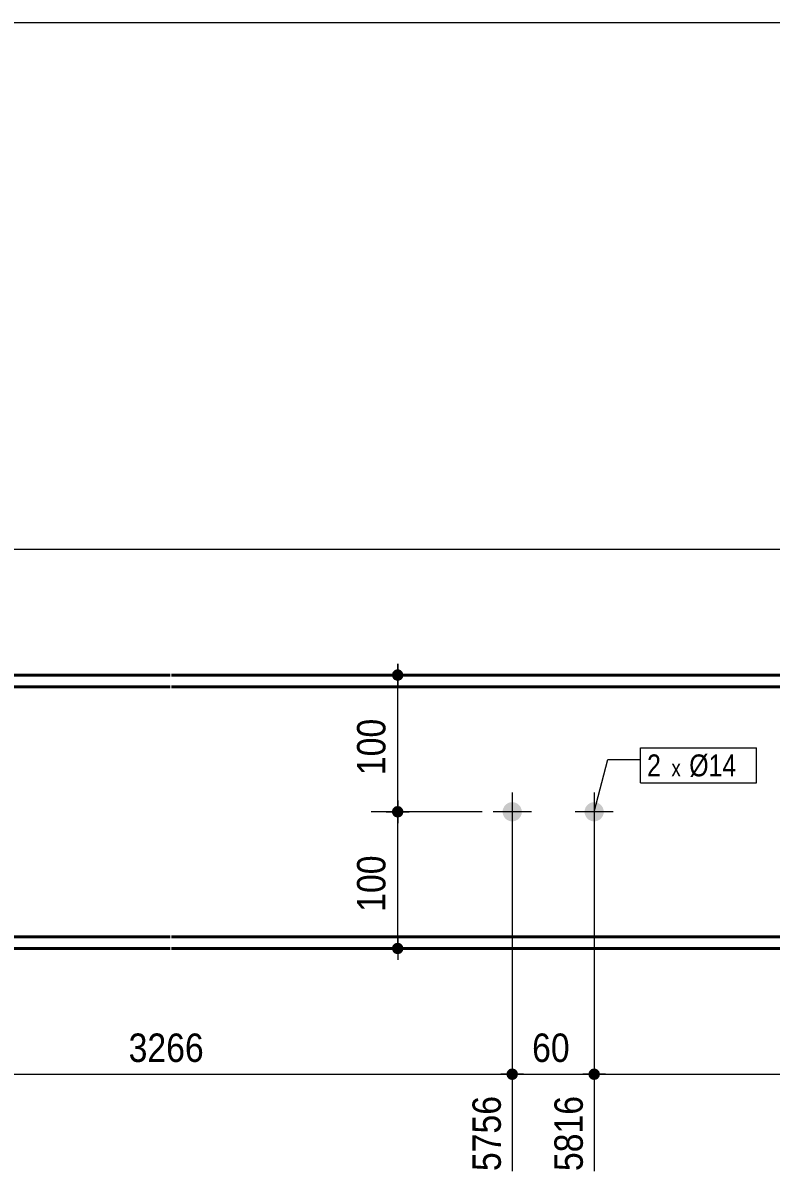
# Model space of a CAD drawing. Header units: millimetres. Extents: x 2 to 287, y 5 to 195.
# Drawn here: x 154.2 to 222.7, y 90 to 195 of the extents above; entities that cross this region are included whole.
import ezdxf

# ---------------------------------------------------------------- set-up
doc = ezdxf.new("R2010")
doc.units = ezdxf.units.MM
doc.linetypes.add('CACHE2', pattern=[1.190625, 0.79375, -0.396875])
for name, color, linetype, lineweight in [('Boulon', 7, 'Continuous', 0), ('Cache', 7, 'Continuous', 0), ('Cotation', 7, 'Continuous', 0), ('Désignation boulon', 3, 'Continuous', 0), ('Feuille dessin', 5, 'Continuous', 0), ('Piece', 2, 'Continuous', 0)]:
    doc.layers.add(name, color=color, linetype=linetype, lineweight=lineweight)
doc.styles.add('ARIAL', font='ARIAL.TTF')
doc.styles.add('COMIC_SANS_MS', font='COMIC.TTF')

# ---------------------------------------------------------------- blocks, each defined once
blk = doc.blocks.new('*A2')
at = {"layer": 'Boulon'}
for points in [[(199.05, 123.74), (199.1, 123.74), (199.14, 123.73), (199.18, 123.72), (199.22, 123.72), (199.26, 123.7), (199.3, 123.69), (199.34, 123.68), (199.38, 123.66), (199.42, 123.64), (199.46, 123.62), (199.5, 123.59), (199.53, 123.57), (199.56, 123.54), (199.6, 123.51), (199.63, 123.49), (199.66, 123.45), (199.69, 123.42), (199.71, 123.39), (199.74, 123.35), (199.76, 123.32), (199.78, 123.28), (199.8, 123.24), (199.82, 123.2), (199.83, 123.16), (199.85, 123.12), (199.86, 123.08), (199.87, 123.04), (199.87, 123), (199.88, 122.95), (199.88, 122.91), (199.88, 122.87), (199.88, 122.82), (199.88, 122.78), (199.87, 122.74), (199.87, 122.7), (199.86, 122.65), (199.85, 122.61), (199.83, 122.57), (199.82, 122.53), (199.8, 122.49), (199.78, 122.45), (199.76, 122.42), (199.74, 122.38), (199.71, 122.35), (199.69, 122.31), (199.66, 122.28), (199.63, 122.25), (199.6, 122.22), (199.56, 122.19), (199.53, 122.16), (199.5, 122.14), (199.46, 122.12), (199.42, 122.09), (199.38, 122.08), (199.34, 122.06), (199.3, 122.04), (199.26, 122.03), (199.22, 122.02), (199.18, 122.01), (199.14, 122), (199.1, 122), (199.05, 121.99), (199.01, 121.99), (198.97, 121.99), (198.92, 122), (198.88, 122), (198.84, 122.01), (198.8, 122.02), (198.76, 122.03), (198.71, 122.04), (198.67, 122.06), (198.64, 122.08), (198.6, 122.09), (198.56, 122.12), (198.52, 122.14), (198.49, 122.16), (198.45, 122.19), (198.42, 122.22), (198.39, 122.25), (198.36, 122.28), (198.33, 122.31), (198.31, 122.35), (198.28, 122.38), (198.26, 122.42), (198.24, 122.45), (198.22, 122.49), (198.2, 122.53), (198.19, 122.57), (198.17, 122.61), (198.16, 122.65), (198.15, 122.7), (198.14, 122.74), (198.14, 122.78), (198.14, 122.82), (198.13, 122.87), (198.14, 122.91), (198.14, 122.95), (198.14, 123), (198.15, 123.04), (198.16, 123.08), (198.17, 123.12), (198.19, 123.16), (198.2, 123.2), (198.22, 123.24), (198.24, 123.28), (198.26, 123.32), (198.28, 123.35), (198.31, 123.39), (198.33, 123.42), (198.36, 123.45), (198.39, 123.49), (198.42, 123.51), (198.45, 123.54), (198.49, 123.57), (198.52, 123.59), (198.56, 123.62), (198.6, 123.64), (198.64, 123.66), (198.67, 123.68), (198.71, 123.69), (198.76, 123.7), (198.8, 123.72), (198.84, 123.72), (198.88, 123.73), (198.92, 123.74), (198.97, 123.74), (199.01, 123.74)], [(206.55, 123.74), (206.6, 123.74), (206.64, 123.73), (206.68, 123.72), (206.72, 123.72), (206.76, 123.7), (206.8, 123.69), (206.84, 123.68), (206.88, 123.66), (206.92, 123.64), (206.96, 123.62), (207, 123.59), (207.03, 123.57), (207.06, 123.54), (207.1, 123.51), (207.13, 123.49), (207.16, 123.45), (207.19, 123.42), (207.21, 123.39), (207.24, 123.35), (207.26, 123.32), (207.28, 123.28), (207.3, 123.24), (207.32, 123.2), (207.33, 123.16), (207.35, 123.12), (207.36, 123.08), (207.37, 123.04), (207.37, 123), (207.38, 122.95), (207.38, 122.91), (207.38, 122.87), (207.38, 122.82), (207.38, 122.78), (207.37, 122.74), (207.37, 122.7), (207.36, 122.65), (207.35, 122.61), (207.33, 122.57), (207.32, 122.53), (207.3, 122.49), (207.28, 122.45), (207.26, 122.42), (207.24, 122.38), (207.21, 122.35), (207.19, 122.31), (207.16, 122.28), (207.13, 122.25), (207.1, 122.22), (207.06, 122.19), (207.03, 122.16), (207, 122.14), (206.96, 122.12), (206.92, 122.09), (206.88, 122.08), (206.84, 122.06), (206.8, 122.04), (206.76, 122.03), (206.72, 122.02), (206.68, 122.01), (206.64, 122), (206.6, 122), (206.55, 121.99), (206.51, 121.99), (206.47, 121.99), (206.42, 122), (206.38, 122), (206.34, 122.01), (206.3, 122.02), (206.26, 122.03), (206.21, 122.04), (206.17, 122.06), (206.14, 122.08), (206.1, 122.09), (206.06, 122.12), (206.02, 122.14), (205.99, 122.16), (205.95, 122.19), (205.92, 122.22), (205.89, 122.25), (205.86, 122.28), (205.83, 122.31), (205.81, 122.35), (205.78, 122.38), (205.76, 122.42), (205.74, 122.45), (205.72, 122.49), (205.7, 122.53), (205.69, 122.57), (205.67, 122.61), (205.66, 122.65), (205.65, 122.7), (205.64, 122.74), (205.64, 122.78), (205.64, 122.82), (205.63, 122.87), (205.64, 122.91), (205.64, 122.95), (205.64, 123), (205.65, 123.04), (205.66, 123.08), (205.67, 123.12), (205.69, 123.16), (205.7, 123.2), (205.72, 123.24), (205.74, 123.28), (205.76, 123.32), (205.78, 123.35), (205.81, 123.39), (205.83, 123.42), (205.86, 123.45), (205.89, 123.49), (205.92, 123.51), (205.95, 123.54), (205.99, 123.57), (206.02, 123.59), (206.06, 123.62), (206.1, 123.64), (206.14, 123.66), (206.17, 123.68), (206.21, 123.69), (206.26, 123.7), (206.3, 123.72), (206.34, 123.72), (206.38, 123.73), (206.42, 123.74), (206.47, 123.74), (206.51, 123.74)]]:
    blk.add_hatch(color=256, dxfattribs=at).paths.add_polyline_path(points, flags=17)
at = {"layer": 'Boulon', "linetype": 'Continuous', "lineweight": 0}
for p, q in [((199.01, 124.62), (199.01, 121.12)), ((206.51, 124.62), (206.51, 121.12)), ((200.76, 122.87), (197.26, 122.87)), ((208.26, 122.87), (204.76, 122.87))]:
    blk.add_line(p, q, dxfattribs=at)
blk = doc.blocks.new('*A6')
at = {"layer": 'Cache', "color": 7, "linetype": 'CACHE2', "lineweight": 20}
for p, q in [((167.721823, 135.367082), (97.846823, 135.367082)), ((255.208257, 135.367082), (167.821823, 135.367082))]:
    blk.add_line(p, q, dxfattribs=at)
at = {"layer": 'Piece', "color": 2, "linetype": 'Continuous', "lineweight": 40}
for p, q in [((167.721823, 135.367121), (97.846823, 135.367128)), ((255.208257, 135.367082), (167.821823, 135.36709)), ((167.721823, 134.304582), (97.846823, 134.304582)), ((255.208257, 134.304582), (167.821823, 134.304582)), ((167.721823, 111.429582), (97.846823, 111.429582)), ((255.208257, 111.429582), (167.821823, 111.429582)), ((167.721823, 110.367082), (97.846823, 110.367082)), ((255.208257, 110.367082), (167.821823, 110.367082))]:
    blk.add_line(p, q, dxfattribs=at)
blk = doc.blocks.new('*A7')
at = {"layer": 'Feuille dessin', "linetype": 'Continuous', "lineweight": 0}
blk.add_line((282, 195), (5, 195), dxfattribs=at)
blk = doc.blocks.new('*A12')
at = {"layer": 'Cotation'}
for points in [[(188.5, 122.35), (188.48, 122.35), (188.45, 122.35), (188.43, 122.36), (188.4, 122.36), (188.38, 122.37), (188.35, 122.38), (188.33, 122.39), (188.31, 122.4), (188.28, 122.41), (188.26, 122.42), (188.24, 122.43), (188.22, 122.45), (188.2, 122.46), (188.18, 122.48), (188.16, 122.5), (188.14, 122.52), (188.13, 122.54), (188.11, 122.56), (188.1, 122.58), (188.08, 122.6), (188.07, 122.62), (188.06, 122.64), (188.05, 122.67), (188.04, 122.69), (188.03, 122.72), (188.02, 122.74), (188.02, 122.77), (188.01, 122.79), (188.01, 122.82), (188.01, 122.84), (188.01, 122.87), (188.01, 122.89), (188.01, 122.92), (188.01, 122.94), (188.02, 122.97), (188.02, 122.99), (188.03, 123.02), (188.04, 123.04), (188.05, 123.07), (188.06, 123.09), (188.07, 123.11), (188.08, 123.13), (188.1, 123.16), (188.11, 123.18), (188.13, 123.2), (188.14, 123.22), (188.16, 123.23), (188.18, 123.25), (188.2, 123.27), (188.22, 123.28), (188.24, 123.3), (188.26, 123.31), (188.28, 123.33), (188.31, 123.34), (188.33, 123.35), (188.35, 123.36), (188.38, 123.36), (188.4, 123.37), (188.43, 123.38), (188.45, 123.38), (188.48, 123.38), (188.5, 123.39), (188.53, 123.39), (188.55, 123.39), (188.58, 123.38), (188.6, 123.38), (188.63, 123.38), (188.65, 123.37), (188.68, 123.36), (188.7, 123.36), (188.73, 123.35), (188.75, 123.34), (188.77, 123.33), (188.8, 123.31), (188.82, 123.3), (188.84, 123.28), (188.86, 123.27), (188.88, 123.25), (188.9, 123.23), (188.91, 123.22), (188.93, 123.2), (188.95, 123.18), (188.96, 123.16), (188.97, 123.13), (188.99, 123.11), (189, 123.09), (189.01, 123.07), (189.02, 123.04), (189.03, 123.02), (189.03, 122.99), (189.04, 122.97), (189.04, 122.94), (189.05, 122.92), (189.05, 122.89), (189.05, 122.87), (189.05, 122.84), (189.05, 122.82), (189.04, 122.79), (189.04, 122.77), (189.03, 122.74), (189.03, 122.72), (189.02, 122.69), (189.01, 122.67), (189, 122.64), (188.99, 122.62), (188.97, 122.6), (188.96, 122.58), (188.95, 122.56), (188.93, 122.54), (188.91, 122.52), (188.9, 122.5), (188.88, 122.48), (188.86, 122.46), (188.84, 122.45), (188.82, 122.43), (188.8, 122.42), (188.77, 122.41), (188.75, 122.4), (188.73, 122.39), (188.7, 122.38), (188.68, 122.37), (188.65, 122.36), (188.63, 122.36), (188.6, 122.35), (188.58, 122.35), (188.55, 122.35), (188.53, 122.35)], [(188.5, 109.85), (188.48, 109.85), (188.45, 109.85), (188.43, 109.86), (188.4, 109.86), (188.38, 109.87), (188.35, 109.88), (188.33, 109.89), (188.31, 109.9), (188.28, 109.91), (188.26, 109.92), (188.24, 109.93), (188.22, 109.95), (188.2, 109.97), (188.18, 109.98), (188.16, 110), (188.14, 110.02), (188.13, 110.04), (188.11, 110.06), (188.1, 110.08), (188.08, 110.1), (188.07, 110.12), (188.06, 110.14), (188.05, 110.17), (188.04, 110.19), (188.03, 110.22), (188.02, 110.24), (188.02, 110.27), (188.01, 110.29), (188.01, 110.32), (188.01, 110.34), (188.01, 110.37), (188.01, 110.39), (188.01, 110.42), (188.01, 110.44), (188.02, 110.47), (188.02, 110.49), (188.03, 110.52), (188.04, 110.54), (188.05, 110.57), (188.06, 110.59), (188.07, 110.61), (188.08, 110.63), (188.1, 110.66), (188.11, 110.68), (188.13, 110.7), (188.14, 110.72), (188.16, 110.73), (188.18, 110.75), (188.2, 110.77), (188.22, 110.78), (188.24, 110.8), (188.26, 110.81), (188.28, 110.83), (188.31, 110.84), (188.33, 110.85), (188.35, 110.86), (188.38, 110.86), (188.4, 110.87), (188.43, 110.88), (188.45, 110.88), (188.48, 110.88), (188.5, 110.89), (188.53, 110.89), (188.55, 110.89), (188.58, 110.88), (188.6, 110.88), (188.63, 110.88), (188.65, 110.87), (188.68, 110.86), (188.7, 110.86), (188.73, 110.85), (188.75, 110.84), (188.77, 110.83), (188.8, 110.81), (188.82, 110.8), (188.84, 110.78), (188.86, 110.77), (188.88, 110.75), (188.9, 110.73), (188.91, 110.72), (188.93, 110.7), (188.95, 110.68), (188.96, 110.66), (188.97, 110.63), (188.99, 110.61), (189, 110.59), (189.01, 110.57), (189.02, 110.54), (189.03, 110.52), (189.03, 110.49), (189.04, 110.47), (189.04, 110.44), (189.05, 110.42), (189.05, 110.39), (189.05, 110.37), (189.05, 110.34), (189.05, 110.32), (189.04, 110.29), (189.04, 110.27), (189.03, 110.24), (189.03, 110.22), (189.02, 110.19), (189.01, 110.17), (189, 110.14), (188.99, 110.12), (188.97, 110.1), (188.96, 110.08), (188.95, 110.06), (188.93, 110.04), (188.91, 110.02), (188.9, 110), (188.88, 109.98), (188.86, 109.97), (188.84, 109.95), (188.82, 109.93), (188.8, 109.92), (188.77, 109.91), (188.75, 109.9), (188.73, 109.89), (188.7, 109.88), (188.68, 109.87), (188.65, 109.86), (188.63, 109.86), (188.6, 109.85), (188.58, 109.85), (188.55, 109.85), (188.53, 109.85)]]:
    blk.add_hatch(color=256, dxfattribs=at).paths.add_polyline_path(points, flags=17)
at = {"layer": 'Cotation', "linetype": 'Continuous', "lineweight": 0}
for p, q in [((188.53, 123.91), (188.53, 121.83)), ((188.53, 122.87), (188.53, 123.91)), ((196.26, 122.87), (186.11, 122.87)), ((187.49, 122.87), (189.57, 122.87)), ((188.53, 110.37), (188.53, 122.87)), ((188.53, 111.41), (188.53, 109.33)), ((194.72, 110.37), (186.11, 110.37)), ((187.49, 110.37), (189.57, 110.37)), ((188.53, 110.37), (188.53, 109.33))]:
    blk.add_line(p, q, dxfattribs=at)
at = {"layer": 'Cotation'}
for p in [(188.53, 122.87), (188.53, 110.37)]:
    blk.add_point(p, dxfattribs=at)
at = {"layer": 'Cotation', "style": 'ARIAL', "width": 0.85}
blk.add_text('100', height=2.6, rotation=90.0002, dxfattribs=at).set_placement((187.41, 113.72))
blk = doc.blocks.new('*A13')
at = {"layer": 'Cotation'}
for points in [[(188.5, 134.85), (188.48, 134.85), (188.45, 134.85), (188.43, 134.86), (188.4, 134.86), (188.38, 134.87), (188.35, 134.88), (188.33, 134.89), (188.31, 134.9), (188.28, 134.91), (188.26, 134.92), (188.24, 134.93), (188.22, 134.95), (188.2, 134.97), (188.18, 134.98), (188.16, 135), (188.14, 135.02), (188.13, 135.04), (188.11, 135.06), (188.1, 135.08), (188.08, 135.1), (188.07, 135.12), (188.06, 135.14), (188.05, 135.17), (188.04, 135.19), (188.03, 135.22), (188.02, 135.24), (188.02, 135.27), (188.01, 135.29), (188.01, 135.32), (188.01, 135.34), (188.01, 135.37), (188.01, 135.39), (188.01, 135.42), (188.01, 135.44), (188.02, 135.47), (188.02, 135.49), (188.03, 135.52), (188.04, 135.54), (188.05, 135.57), (188.06, 135.59), (188.07, 135.61), (188.08, 135.63), (188.1, 135.66), (188.11, 135.68), (188.13, 135.7), (188.14, 135.72), (188.16, 135.73), (188.18, 135.75), (188.2, 135.77), (188.22, 135.78), (188.24, 135.8), (188.26, 135.81), (188.28, 135.83), (188.31, 135.84), (188.33, 135.85), (188.35, 135.86), (188.38, 135.86), (188.4, 135.87), (188.43, 135.88), (188.45, 135.88), (188.48, 135.88), (188.5, 135.89), (188.53, 135.89), (188.55, 135.89), (188.58, 135.88), (188.6, 135.88), (188.63, 135.88), (188.65, 135.87), (188.68, 135.86), (188.7, 135.86), (188.73, 135.85), (188.75, 135.84), (188.77, 135.83), (188.8, 135.81), (188.82, 135.8), (188.84, 135.78), (188.86, 135.77), (188.88, 135.75), (188.9, 135.73), (188.91, 135.72), (188.93, 135.7), (188.95, 135.68), (188.96, 135.66), (188.97, 135.63), (188.99, 135.61), (189, 135.59), (189.01, 135.57), (189.02, 135.54), (189.03, 135.52), (189.03, 135.49), (189.04, 135.47), (189.04, 135.44), (189.05, 135.42), (189.05, 135.39), (189.05, 135.37), (189.05, 135.34), (189.05, 135.32), (189.04, 135.29), (189.04, 135.27), (189.03, 135.24), (189.03, 135.22), (189.02, 135.19), (189.01, 135.17), (189, 135.14), (188.99, 135.12), (188.97, 135.1), (188.96, 135.08), (188.95, 135.06), (188.93, 135.04), (188.91, 135.02), (188.9, 135), (188.88, 134.98), (188.86, 134.97), (188.84, 134.95), (188.82, 134.93), (188.8, 134.92), (188.77, 134.91), (188.75, 134.9), (188.73, 134.89), (188.7, 134.88), (188.68, 134.87), (188.65, 134.86), (188.63, 134.86), (188.6, 134.85), (188.58, 134.85), (188.55, 134.85), (188.53, 134.85)], [(188.5, 122.35), (188.48, 122.35), (188.45, 122.35), (188.43, 122.36), (188.4, 122.36), (188.38, 122.37), (188.35, 122.38), (188.33, 122.39), (188.31, 122.4), (188.28, 122.41), (188.26, 122.42), (188.24, 122.43), (188.22, 122.45), (188.2, 122.46), (188.18, 122.48), (188.16, 122.5), (188.14, 122.52), (188.13, 122.54), (188.11, 122.56), (188.1, 122.58), (188.08, 122.6), (188.07, 122.62), (188.06, 122.64), (188.05, 122.67), (188.04, 122.69), (188.03, 122.72), (188.02, 122.74), (188.02, 122.77), (188.01, 122.79), (188.01, 122.82), (188.01, 122.84), (188.01, 122.87), (188.01, 122.89), (188.01, 122.92), (188.01, 122.94), (188.02, 122.97), (188.02, 122.99), (188.03, 123.02), (188.04, 123.04), (188.05, 123.07), (188.06, 123.09), (188.07, 123.11), (188.08, 123.13), (188.1, 123.16), (188.11, 123.18), (188.13, 123.2), (188.14, 123.22), (188.16, 123.23), (188.18, 123.25), (188.2, 123.27), (188.22, 123.28), (188.24, 123.3), (188.26, 123.31), (188.28, 123.33), (188.31, 123.34), (188.33, 123.35), (188.35, 123.36), (188.38, 123.36), (188.4, 123.37), (188.43, 123.38), (188.45, 123.38), (188.48, 123.38), (188.5, 123.39), (188.53, 123.39), (188.55, 123.39), (188.58, 123.38), (188.6, 123.38), (188.63, 123.38), (188.65, 123.37), (188.68, 123.36), (188.7, 123.36), (188.73, 123.35), (188.75, 123.34), (188.77, 123.33), (188.8, 123.31), (188.82, 123.3), (188.84, 123.28), (188.86, 123.27), (188.88, 123.25), (188.9, 123.23), (188.91, 123.22), (188.93, 123.2), (188.95, 123.18), (188.96, 123.16), (188.97, 123.13), (188.99, 123.11), (189, 123.09), (189.01, 123.07), (189.02, 123.04), (189.03, 123.02), (189.03, 122.99), (189.04, 122.97), (189.04, 122.94), (189.05, 122.92), (189.05, 122.89), (189.05, 122.87), (189.05, 122.84), (189.05, 122.82), (189.04, 122.79), (189.04, 122.77), (189.03, 122.74), (189.03, 122.72), (189.02, 122.69), (189.01, 122.67), (189, 122.64), (188.99, 122.62), (188.97, 122.6), (188.96, 122.58), (188.95, 122.56), (188.93, 122.54), (188.91, 122.52), (188.9, 122.5), (188.88, 122.48), (188.86, 122.46), (188.84, 122.45), (188.82, 122.43), (188.8, 122.42), (188.77, 122.41), (188.75, 122.4), (188.73, 122.39), (188.7, 122.38), (188.68, 122.37), (188.65, 122.36), (188.63, 122.36), (188.6, 122.35), (188.58, 122.35), (188.55, 122.35), (188.53, 122.35)]]:
    blk.add_hatch(color=256, dxfattribs=at).paths.add_polyline_path(points, flags=17)
at = {"layer": 'Cotation', "linetype": 'Continuous', "lineweight": 0}
for p, q in [((188.53, 136.41), (188.53, 134.33)), ((188.53, 135.37), (188.53, 136.41)), ((196.26, 135.37), (186.11, 135.37)), ((187.49, 135.37), (189.57, 135.37)), ((188.53, 122.87), (188.53, 135.37)), ((188.53, 123.91), (188.53, 121.83)), ((196.26, 122.87), (186.11, 122.87)), ((187.49, 122.87), (189.57, 122.87)), ((188.53, 122.87), (188.53, 121.83))]:
    blk.add_line(p, q, dxfattribs=at)
at = {"layer": 'Cotation'}
for p in [(188.53, 135.37), (188.53, 122.87)]:
    blk.add_point(p, dxfattribs=at)
at = {"layer": 'Cotation', "style": 'ARIAL', "width": 0.85}
blk.add_text('100', height=2.6, rotation=90.0002, dxfattribs=at).set_placement((187.41, 126.22))
blk = doc.blocks.new('*A15')
at = {"layer": 'Cotation', "linetype": 'Continuous', "lineweight": 0}
blk.add_line((40.31, 146.87), (248.96, 146.87), dxfattribs=at)
blk = doc.blocks.new('*A22')
at = {"layer": 'Cotation'}
for points in [[(136.51, 98.35), (136.48, 98.35), (136.46, 98.35), (136.43, 98.36), (136.41, 98.36), (136.38, 98.37), (136.36, 98.38), (136.34, 98.39), (136.31, 98.4), (136.29, 98.41), (136.27, 98.42), (136.25, 98.43), (136.22, 98.45), (136.2, 98.47), (136.19, 98.48), (136.17, 98.5), (136.15, 98.52), (136.13, 98.54), (136.12, 98.56), (136.1, 98.58), (136.09, 98.6), (136.08, 98.62), (136.06, 98.64), (136.05, 98.67), (136.04, 98.69), (136.04, 98.72), (136.03, 98.74), (136.02, 98.77), (136.02, 98.79), (136.02, 98.82), (136.01, 98.84), (136.01, 98.87), (136.01, 98.89), (136.02, 98.92), (136.02, 98.94), (136.02, 98.97), (136.03, 98.99), (136.04, 99.02), (136.04, 99.04), (136.05, 99.07), (136.06, 99.09), (136.08, 99.11), (136.09, 99.13), (136.1, 99.16), (136.12, 99.18), (136.13, 99.2), (136.15, 99.22), (136.17, 99.23), (136.19, 99.25), (136.2, 99.27), (136.22, 99.28), (136.25, 99.3), (136.27, 99.31), (136.29, 99.33), (136.31, 99.34), (136.34, 99.35), (136.36, 99.36), (136.38, 99.36), (136.41, 99.37), (136.43, 99.38), (136.46, 99.38), (136.48, 99.38), (136.51, 99.39), (136.53, 99.39), (136.56, 99.39), (136.59, 99.38), (136.61, 99.38), (136.64, 99.38), (136.66, 99.37), (136.69, 99.36), (136.71, 99.36), (136.73, 99.35), (136.76, 99.34), (136.78, 99.33), (136.8, 99.31), (136.82, 99.3), (136.84, 99.28), (136.86, 99.27), (136.88, 99.25), (136.9, 99.23), (136.92, 99.22), (136.94, 99.2), (136.95, 99.18), (136.97, 99.16), (136.98, 99.13), (136.99, 99.11), (137, 99.09), (137.01, 99.07), (137.02, 99.04), (137.03, 99.02), (137.04, 98.99), (137.04, 98.97), (137.05, 98.94), (137.05, 98.92), (137.05, 98.89), (137.05, 98.87), (137.05, 98.84), (137.05, 98.82), (137.05, 98.79), (137.04, 98.77), (137.04, 98.74), (137.03, 98.72), (137.02, 98.69), (137.01, 98.67), (137, 98.64), (136.99, 98.62), (136.98, 98.6), (136.97, 98.58), (136.95, 98.56), (136.94, 98.54), (136.92, 98.52), (136.9, 98.5), (136.88, 98.48), (136.86, 98.47), (136.84, 98.45), (136.82, 98.43), (136.8, 98.42), (136.78, 98.41), (136.76, 98.4), (136.73, 98.39), (136.71, 98.38), (136.69, 98.37), (136.66, 98.36), (136.64, 98.36), (136.61, 98.35), (136.59, 98.35), (136.56, 98.35), (136.53, 98.35)], [(198.98, 98.35), (198.96, 98.35), (198.93, 98.35), (198.91, 98.36), (198.88, 98.36), (198.86, 98.37), (198.83, 98.38), (198.81, 98.39), (198.79, 98.4), (198.76, 98.41), (198.74, 98.42), (198.72, 98.43), (198.7, 98.45), (198.68, 98.47), (198.66, 98.48), (198.64, 98.5), (198.62, 98.52), (198.61, 98.54), (198.59, 98.56), (198.58, 98.58), (198.56, 98.6), (198.55, 98.62), (198.54, 98.64), (198.53, 98.67), (198.52, 98.69), (198.51, 98.72), (198.5, 98.74), (198.5, 98.77), (198.49, 98.79), (198.49, 98.82), (198.49, 98.84), (198.49, 98.87), (198.49, 98.89), (198.49, 98.92), (198.49, 98.94), (198.5, 98.97), (198.5, 98.99), (198.51, 99.02), (198.52, 99.04), (198.53, 99.07), (198.54, 99.09), (198.55, 99.11), (198.56, 99.13), (198.58, 99.16), (198.59, 99.18), (198.61, 99.2), (198.62, 99.22), (198.64, 99.23), (198.66, 99.25), (198.68, 99.27), (198.7, 99.28), (198.72, 99.3), (198.74, 99.31), (198.76, 99.33), (198.79, 99.34), (198.81, 99.35), (198.83, 99.36), (198.86, 99.36), (198.88, 99.37), (198.91, 99.38), (198.93, 99.38), (198.96, 99.38), (198.98, 99.39), (199.01, 99.39), (199.03, 99.39), (199.06, 99.38), (199.09, 99.38), (199.11, 99.38), (199.14, 99.37), (199.16, 99.36), (199.18, 99.36), (199.21, 99.35), (199.23, 99.34), (199.25, 99.33), (199.28, 99.31), (199.3, 99.3), (199.32, 99.28), (199.34, 99.27), (199.36, 99.25), (199.38, 99.23), (199.39, 99.22), (199.41, 99.2), (199.43, 99.18), (199.44, 99.16), (199.46, 99.13), (199.47, 99.11), (199.48, 99.09), (199.49, 99.07), (199.5, 99.04), (199.51, 99.02), (199.51, 98.99), (199.52, 98.97), (199.52, 98.94), (199.53, 98.92), (199.53, 98.89), (199.53, 98.87), (199.53, 98.84), (199.53, 98.82), (199.52, 98.79), (199.52, 98.77), (199.51, 98.74), (199.51, 98.72), (199.5, 98.69), (199.49, 98.67), (199.48, 98.64), (199.47, 98.62), (199.46, 98.6), (199.44, 98.58), (199.43, 98.56), (199.41, 98.54), (199.39, 98.52), (199.38, 98.5), (199.36, 98.48), (199.34, 98.47), (199.32, 98.45), (199.3, 98.43), (199.28, 98.42), (199.25, 98.41), (199.23, 98.4), (199.21, 98.39), (199.18, 98.38), (199.16, 98.37), (199.14, 98.36), (199.11, 98.36), (199.09, 98.35), (199.06, 98.35), (199.03, 98.35), (199.01, 98.35)]]:
    blk.add_hatch(color=256, dxfattribs=at).paths.add_polyline_path(points, flags=17)
at = {"layer": 'Cotation', "linetype": 'Continuous', "lineweight": 0}
for p, q in [((136.53, 121.87), (136.53, 90.01)), ((199.01, 121.87), (199.01, 90.01)), ((136.53, 99.91), (136.53, 97.83)), ((199.01, 99.91), (199.01, 97.83)), ((137.57, 98.87), (135.49, 98.87)), ((136.53, 98.87), (135.49, 98.87)), ((136.53, 98.87), (199.01, 98.87)), ((200.05, 98.87), (197.97, 98.87)), ((199.01, 98.87), (200.05, 98.87))]:
    blk.add_line(p, q, dxfattribs=at)
at = {"layer": 'Cotation'}
for p in [(136.53, 98.87), (199.01, 98.87)]:
    blk.add_point(p, dxfattribs=at)
at = {"layer": 'Cotation', "style": 'ARIAL', "width": 0.85}
blk.add_text('3266', height=2.6, dxfattribs=at).set_placement((163.91, 99.99))
blk.add_text('5756', height=2.6, rotation=90.0002, dxfattribs=at).set_placement((197.97, 90.01))
blk = doc.blocks.new('*A23')
at = {"layer": 'Cotation'}
for points in [[(198.98, 98.35), (198.96, 98.35), (198.93, 98.35), (198.91, 98.36), (198.88, 98.36), (198.86, 98.37), (198.83, 98.38), (198.81, 98.39), (198.79, 98.4), (198.76, 98.41), (198.74, 98.42), (198.72, 98.43), (198.7, 98.45), (198.68, 98.47), (198.66, 98.48), (198.64, 98.5), (198.62, 98.52), (198.61, 98.54), (198.59, 98.56), (198.58, 98.58), (198.56, 98.6), (198.55, 98.62), (198.54, 98.64), (198.53, 98.67), (198.52, 98.69), (198.51, 98.72), (198.5, 98.74), (198.5, 98.77), (198.49, 98.79), (198.49, 98.82), (198.49, 98.84), (198.49, 98.87), (198.49, 98.89), (198.49, 98.92), (198.49, 98.94), (198.5, 98.97), (198.5, 98.99), (198.51, 99.02), (198.52, 99.04), (198.53, 99.07), (198.54, 99.09), (198.55, 99.11), (198.56, 99.13), (198.58, 99.16), (198.59, 99.18), (198.61, 99.2), (198.62, 99.22), (198.64, 99.23), (198.66, 99.25), (198.68, 99.27), (198.7, 99.28), (198.72, 99.3), (198.74, 99.31), (198.76, 99.33), (198.79, 99.34), (198.81, 99.35), (198.83, 99.36), (198.86, 99.36), (198.88, 99.37), (198.91, 99.38), (198.93, 99.38), (198.96, 99.38), (198.98, 99.39), (199.01, 99.39), (199.03, 99.39), (199.06, 99.38), (199.09, 99.38), (199.11, 99.38), (199.14, 99.37), (199.16, 99.36), (199.18, 99.36), (199.21, 99.35), (199.23, 99.34), (199.25, 99.33), (199.28, 99.31), (199.3, 99.3), (199.32, 99.28), (199.34, 99.27), (199.36, 99.25), (199.38, 99.23), (199.39, 99.22), (199.41, 99.2), (199.43, 99.18), (199.44, 99.16), (199.46, 99.13), (199.47, 99.11), (199.48, 99.09), (199.49, 99.07), (199.5, 99.04), (199.51, 99.02), (199.51, 98.99), (199.52, 98.97), (199.52, 98.94), (199.53, 98.92), (199.53, 98.89), (199.53, 98.87), (199.53, 98.84), (199.53, 98.82), (199.52, 98.79), (199.52, 98.77), (199.51, 98.74), (199.51, 98.72), (199.5, 98.69), (199.49, 98.67), (199.48, 98.64), (199.47, 98.62), (199.46, 98.6), (199.44, 98.58), (199.43, 98.56), (199.41, 98.54), (199.39, 98.52), (199.38, 98.5), (199.36, 98.48), (199.34, 98.47), (199.32, 98.45), (199.3, 98.43), (199.28, 98.42), (199.25, 98.41), (199.23, 98.4), (199.21, 98.39), (199.18, 98.38), (199.16, 98.37), (199.14, 98.36), (199.11, 98.36), (199.09, 98.35), (199.06, 98.35), (199.03, 98.35), (199.01, 98.35)], [(206.48, 98.35), (206.46, 98.35), (206.43, 98.35), (206.41, 98.36), (206.38, 98.36), (206.36, 98.37), (206.33, 98.38), (206.31, 98.39), (206.29, 98.4), (206.26, 98.41), (206.24, 98.42), (206.22, 98.43), (206.2, 98.45), (206.18, 98.47), (206.16, 98.48), (206.14, 98.5), (206.12, 98.52), (206.11, 98.54), (206.09, 98.56), (206.08, 98.58), (206.06, 98.6), (206.05, 98.62), (206.04, 98.64), (206.03, 98.67), (206.02, 98.69), (206.01, 98.72), (206, 98.74), (206, 98.77), (205.99, 98.79), (205.99, 98.82), (205.99, 98.84), (205.99, 98.87), (205.99, 98.89), (205.99, 98.92), (205.99, 98.94), (206, 98.97), (206, 98.99), (206.01, 99.02), (206.02, 99.04), (206.03, 99.07), (206.04, 99.09), (206.05, 99.11), (206.06, 99.13), (206.08, 99.16), (206.09, 99.18), (206.11, 99.2), (206.12, 99.22), (206.14, 99.23), (206.16, 99.25), (206.18, 99.27), (206.2, 99.28), (206.22, 99.3), (206.24, 99.31), (206.26, 99.33), (206.29, 99.34), (206.31, 99.35), (206.33, 99.36), (206.36, 99.36), (206.38, 99.37), (206.41, 99.38), (206.43, 99.38), (206.46, 99.38), (206.48, 99.39), (206.51, 99.39), (206.53, 99.39), (206.56, 99.38), (206.59, 99.38), (206.61, 99.38), (206.64, 99.37), (206.66, 99.36), (206.68, 99.36), (206.71, 99.35), (206.73, 99.34), (206.75, 99.33), (206.78, 99.31), (206.8, 99.3), (206.82, 99.28), (206.84, 99.27), (206.86, 99.25), (206.88, 99.23), (206.89, 99.22), (206.91, 99.2), (206.93, 99.18), (206.94, 99.16), (206.96, 99.13), (206.97, 99.11), (206.98, 99.09), (206.99, 99.07), (207, 99.04), (207.01, 99.02), (207.01, 98.99), (207.02, 98.97), (207.02, 98.94), (207.03, 98.92), (207.03, 98.89), (207.03, 98.87), (207.03, 98.84), (207.03, 98.82), (207.02, 98.79), (207.02, 98.77), (207.01, 98.74), (207.01, 98.72), (207, 98.69), (206.99, 98.67), (206.98, 98.64), (206.97, 98.62), (206.96, 98.6), (206.94, 98.58), (206.93, 98.56), (206.91, 98.54), (206.89, 98.52), (206.88, 98.5), (206.86, 98.48), (206.84, 98.47), (206.82, 98.45), (206.8, 98.43), (206.78, 98.42), (206.75, 98.41), (206.73, 98.4), (206.71, 98.39), (206.68, 98.38), (206.66, 98.37), (206.64, 98.36), (206.61, 98.36), (206.59, 98.35), (206.56, 98.35), (206.53, 98.35), (206.51, 98.35)]]:
    blk.add_hatch(color=256, dxfattribs=at).paths.add_polyline_path(points, flags=17)
at = {"layer": 'Cotation', "linetype": 'Continuous', "lineweight": 0}
for p, q in [((199.01, 121.87), (199.01, 90.01)), ((206.51, 121.87), (206.51, 90.01)), ((199.01, 99.91), (199.01, 97.83)), ((206.51, 99.91), (206.51, 97.83)), ((200.05, 98.87), (197.97, 98.87)), ((199.01, 98.87), (197.97, 98.87)), ((199.01, 98.87), (206.51, 98.87)), ((207.55, 98.87), (205.47, 98.87)), ((206.51, 98.87), (207.55, 98.87))]:
    blk.add_line(p, q, dxfattribs=at)
at = {"layer": 'Cotation'}
for p in [(199.01, 98.87), (206.51, 98.87)]:
    blk.add_point(p, dxfattribs=at)
at = {"layer": 'Cotation', "style": 'ARIAL', "width": 0.85}
blk.add_text('60', height=2.6, dxfattribs=at).set_placement((200.83, 99.99))
blk.add_text('5816', height=2.6, rotation=90.0002, dxfattribs=at).set_placement((205.47, 90.01))
blk = doc.blocks.new('*A24')
at = {"layer": 'Cotation'}
for points in [[(206.48, 98.35), (206.46, 98.35), (206.43, 98.35), (206.41, 98.36), (206.38, 98.36), (206.36, 98.37), (206.33, 98.38), (206.31, 98.39), (206.29, 98.4), (206.26, 98.41), (206.24, 98.42), (206.22, 98.43), (206.2, 98.45), (206.18, 98.47), (206.16, 98.48), (206.14, 98.5), (206.12, 98.52), (206.11, 98.54), (206.09, 98.56), (206.08, 98.58), (206.06, 98.6), (206.05, 98.62), (206.04, 98.64), (206.03, 98.67), (206.02, 98.69), (206.01, 98.72), (206, 98.74), (206, 98.77), (205.99, 98.79), (205.99, 98.82), (205.99, 98.84), (205.99, 98.87), (205.99, 98.89), (205.99, 98.92), (205.99, 98.94), (206, 98.97), (206, 98.99), (206.01, 99.02), (206.02, 99.04), (206.03, 99.07), (206.04, 99.09), (206.05, 99.11), (206.06, 99.13), (206.08, 99.16), (206.09, 99.18), (206.11, 99.2), (206.12, 99.22), (206.14, 99.23), (206.16, 99.25), (206.18, 99.27), (206.2, 99.28), (206.22, 99.3), (206.24, 99.31), (206.26, 99.33), (206.29, 99.34), (206.31, 99.35), (206.33, 99.36), (206.36, 99.36), (206.38, 99.37), (206.41, 99.38), (206.43, 99.38), (206.46, 99.38), (206.48, 99.39), (206.51, 99.39), (206.53, 99.39), (206.56, 99.38), (206.59, 99.38), (206.61, 99.38), (206.64, 99.37), (206.66, 99.36), (206.68, 99.36), (206.71, 99.35), (206.73, 99.34), (206.75, 99.33), (206.78, 99.31), (206.8, 99.3), (206.82, 99.28), (206.84, 99.27), (206.86, 99.25), (206.88, 99.23), (206.89, 99.22), (206.91, 99.2), (206.93, 99.18), (206.94, 99.16), (206.96, 99.13), (206.97, 99.11), (206.98, 99.09), (206.99, 99.07), (207, 99.04), (207.01, 99.02), (207.01, 98.99), (207.02, 98.97), (207.02, 98.94), (207.03, 98.92), (207.03, 98.89), (207.03, 98.87), (207.03, 98.84), (207.03, 98.82), (207.02, 98.79), (207.02, 98.77), (207.01, 98.74), (207.01, 98.72), (207, 98.69), (206.99, 98.67), (206.98, 98.64), (206.97, 98.62), (206.96, 98.6), (206.94, 98.58), (206.93, 98.56), (206.91, 98.54), (206.89, 98.52), (206.88, 98.5), (206.86, 98.48), (206.84, 98.47), (206.82, 98.45), (206.8, 98.43), (206.78, 98.42), (206.75, 98.41), (206.73, 98.4), (206.71, 98.39), (206.68, 98.38), (206.66, 98.37), (206.64, 98.36), (206.61, 98.36), (206.59, 98.35), (206.56, 98.35), (206.53, 98.35), (206.51, 98.35)], [(255.18, 98.35), (255.16, 98.35), (255.13, 98.35), (255.11, 98.36), (255.08, 98.36), (255.06, 98.37), (255.03, 98.38), (255.01, 98.39), (254.99, 98.4), (254.96, 98.41), (254.94, 98.42), (254.92, 98.43), (254.9, 98.45), (254.88, 98.47), (254.86, 98.48), (254.84, 98.5), (254.82, 98.52), (254.81, 98.54), (254.79, 98.56), (254.78, 98.58), (254.76, 98.6), (254.75, 98.62), (254.74, 98.64), (254.73, 98.67), (254.72, 98.69), (254.71, 98.72), (254.7, 98.74), (254.7, 98.77), (254.69, 98.79), (254.69, 98.82), (254.69, 98.84), (254.69, 98.87), (254.69, 98.89), (254.69, 98.92), (254.69, 98.94), (254.7, 98.97), (254.7, 98.99), (254.71, 99.02), (254.72, 99.04), (254.73, 99.07), (254.74, 99.09), (254.75, 99.11), (254.76, 99.13), (254.78, 99.16), (254.79, 99.18), (254.81, 99.2), (254.82, 99.22), (254.84, 99.23), (254.86, 99.25), (254.88, 99.27), (254.9, 99.28), (254.92, 99.3), (254.94, 99.31), (254.96, 99.33), (254.99, 99.34), (255.01, 99.35), (255.03, 99.36), (255.06, 99.36), (255.08, 99.37), (255.11, 99.38), (255.13, 99.38), (255.16, 99.38), (255.18, 99.39), (255.21, 99.39), (255.23, 99.39), (255.26, 99.38), (255.28, 99.38), (255.31, 99.38), (255.33, 99.37), (255.36, 99.36), (255.38, 99.36), (255.41, 99.35), (255.43, 99.34), (255.45, 99.33), (255.48, 99.31), (255.5, 99.3), (255.52, 99.28), (255.54, 99.27), (255.56, 99.25), (255.58, 99.23), (255.59, 99.22), (255.61, 99.2), (255.63, 99.18), (255.64, 99.16), (255.65, 99.13), (255.67, 99.11), (255.68, 99.09), (255.69, 99.07), (255.7, 99.04), (255.71, 99.02), (255.71, 98.99), (255.72, 98.97), (255.72, 98.94), (255.73, 98.92), (255.73, 98.89), (255.73, 98.87), (255.73, 98.84), (255.73, 98.82), (255.72, 98.79), (255.72, 98.77), (255.71, 98.74), (255.71, 98.72), (255.7, 98.69), (255.69, 98.67), (255.68, 98.64), (255.67, 98.62), (255.65, 98.6), (255.64, 98.58), (255.63, 98.56), (255.61, 98.54), (255.59, 98.52), (255.58, 98.5), (255.56, 98.48), (255.54, 98.47), (255.52, 98.45), (255.5, 98.43), (255.48, 98.42), (255.45, 98.41), (255.43, 98.4), (255.41, 98.39), (255.38, 98.38), (255.36, 98.37), (255.33, 98.36), (255.31, 98.36), (255.28, 98.35), (255.26, 98.35), (255.23, 98.35), (255.21, 98.35)]]:
    blk.add_hatch(color=256, dxfattribs=at).paths.add_polyline_path(points, flags=17)
at = {"layer": 'Cotation', "linetype": 'Continuous', "lineweight": 0}
for p, q in [((206.51, 121.87), (206.51, 90.01)), ((255.21, 109.37), (255.21, 90.01)), ((206.51, 99.91), (206.51, 97.83)), ((255.21, 99.91), (255.21, 97.83)), ((207.55, 98.87), (205.47, 98.87)), ((206.51, 98.87), (205.47, 98.87)), ((206.51, 98.87), (255.21, 98.87)), ((256.25, 98.87), (254.17, 98.87)), ((255.21, 98.87), (256.25, 98.87))]:
    blk.add_line(p, q, dxfattribs=at)
at = {"layer": 'Cotation'}
for p in [(206.51, 98.87), (255.21, 98.87)]:
    blk.add_point(p, dxfattribs=at)
at = {"layer": 'Cotation', "style": 'ARIAL', "width": 0.85}
blk.add_text('390', height=2.6, dxfattribs=at).set_placement((227.97, 99.99))
blk.add_text('6205', height=2.6, rotation=90.0002, dxfattribs=at).set_placement((254.17, 90.01))
blk = doc.blocks.new('*A37')
at = {"layer": 'Désignation boulon', "linetype": 'Continuous', "lineweight": 0}
for p, q in [((210.751923, 128.709215), (221.367548, 128.709215)), ((210.751923, 125.509215), (210.751923, 128.709215)), ((221.367548, 125.509215), (221.367548, 128.709215)), ((206.509323, 122.866615), (207.751923, 127.642548)), ((207.751923, 127.642548), (210.751923, 127.642548)), ((210.751923, 125.509215), (221.367548, 125.509215))]:
    blk.add_line(p, q, dxfattribs=at)
at = {"layer": 'Désignation boulon', "style": 'COMIC_SANS_MS', "width": 0.85}
for s, height, p in [('2', 2, (211.351923, 126.109215)), ('Ø14', 2, (215.210516, 126.109215)), ('x', 1.5, (213.579852, 126.109215))]:
    blk.add_text(s, height=height, dxfattribs=at).set_placement(p)

msp = doc.modelspace()

# ---------------------------------------------------------------- block references
at = {"lineweight": 0}
for name in ['*A7', '*A15', '*A13', '*A6', '*A37', '*A12', '*A2', '*A22', '*A23', '*A24']:
    msp.add_blockref(name, (0, 0), dxfattribs=at)

doc.saveas('drawing.dxf')
